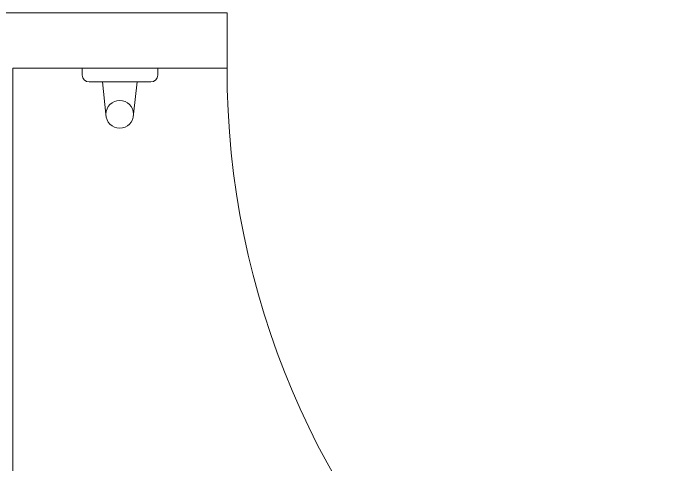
# Model space of a CAD drawing. Header units: millimetres. Extents: x 206 to 837, y 40 to 323.
# Drawn here: x 691.284 to 691.7533, y 264.5199 to 264.8468 of the extents above; entities that cross this region are included whole.
import ezdxf

# ---------------------------------------------------------------- set-up
doc = ezdxf.new("R2010")
doc.units = ezdxf.units.MM
doc.layers.add('I-ARQ', color=8, linetype='Continuous', lineweight=0)

msp = doc.modelspace()

# ---------------------------------------------------------------- linework, layer by layer
at = {"layer": 'I-ARQ'}
for p, q in [((691.43903, 264.84682), (691.21403, 264.84682)), ((691.43903, 264.80682), (691.43903, 264.84682)), ((691.28403, 263.59682), (691.28403, 264.80682)), ((691.43903, 264.80682), (691.28403, 264.80682)), ((691.33412, 264.80682), (691.33412, 264.80182)), ((691.38895, 264.80682), (691.33412, 264.80682)), ((691.38895, 264.80682), (691.38895, 264.80182)), ((691.38395, 264.79682), (691.33912, 264.79682)), ((691.34883, 264.79682), (691.35136, 264.77336)), ((691.37389, 264.79682), (691.37136, 264.77336))]:
    msp.add_line(p, q, dxfattribs=at)
msp.add_circle((691.36136, 264.77336), 0.01, dxfattribs=at)
for centre, radius, start, end in [((692.03903, 264.80682), 0.6, 180, 270), ((691.33912, 264.80182), 0.005, 180, 270), ((691.38395, 264.80182), 0.005, 270, 0)]:
    msp.add_arc(centre, radius, start, end, dxfattribs=at)

doc.saveas('drawing.dxf')
